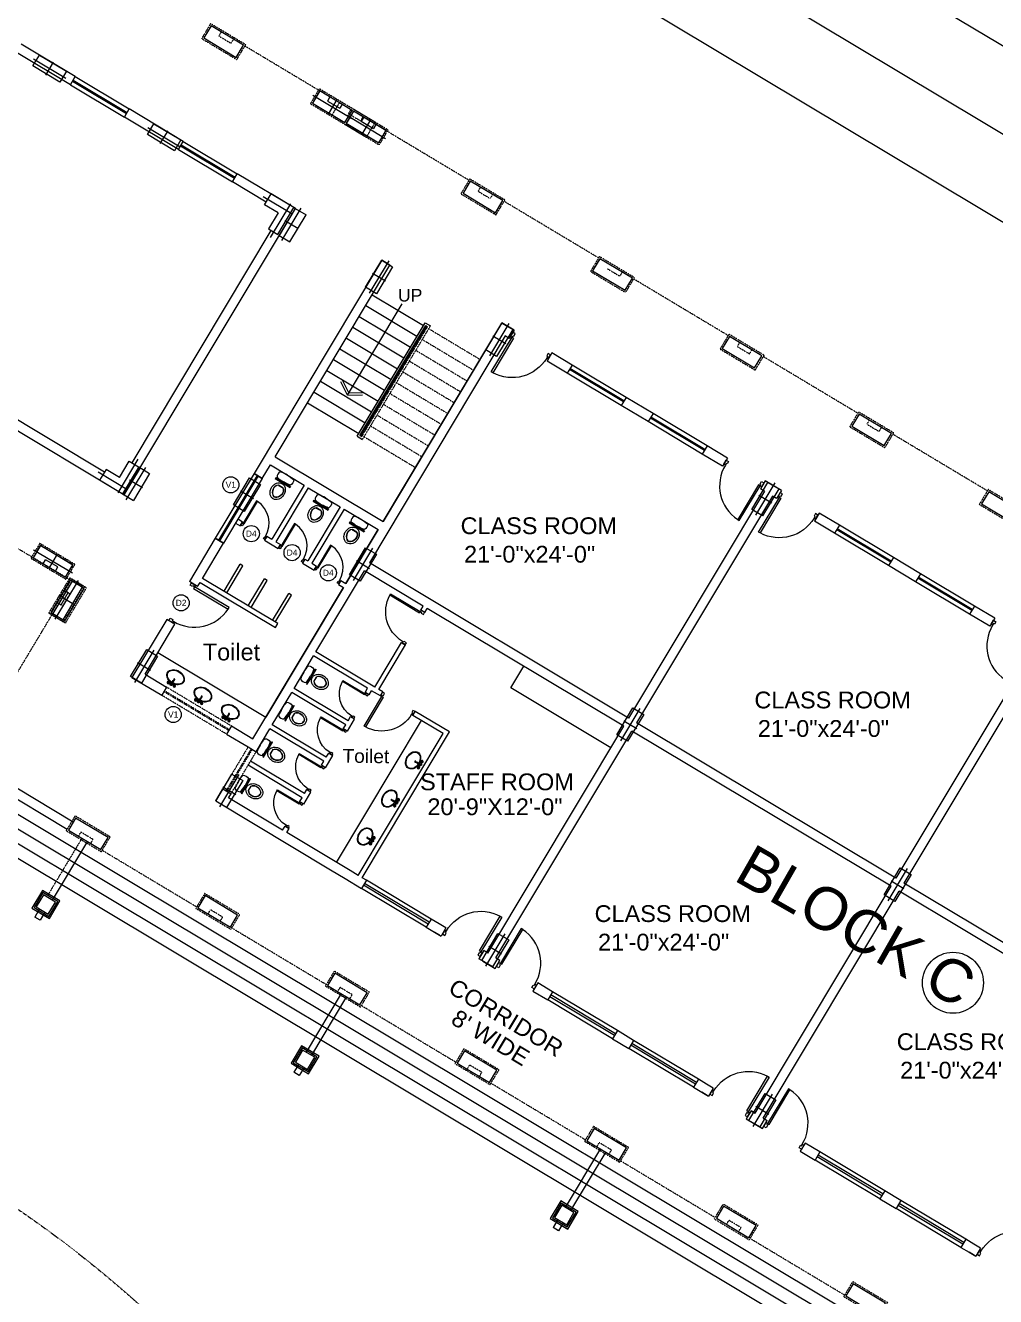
# Model space of a CAD drawing. Header units: inches. Extents: x -110725 to 51121, y 8404 to 44825.
# Drawn here: x 40476 to 41401, y 24195 to 25407 of the extents above; entities that cross this region are included whole.
import ezdxf
from ezdxf.enums import TextEntityAlignment as Align

# ---------------------------------------------------------------- set-up
doc = ezdxf.new("R2010")
doc.units = ezdxf.units.IN
doc.header["$LTSCALE"] = 0.1
doc.header["$MEASUREMENT"] = 0
doc.linetypes.add('DASHED', pattern=[0.75, 0.5, -0.25])
doc.linetypes.add('DASHED2', pattern=[0.375, 0.25, -0.125])
doc.layers.get('0').update_dxf_attribs({"color": 1, "lineweight": 0})
doc.layers.get('Defpoints').update_dxf_attribs({"lineweight": 0})
for name, color, linetype, lineweight in [('Col.', 4, 'Continuous', 0), ('dim', 252, 'Continuous', 0), ('DOOR', 32, 'Continuous', 0), ('FUR', 8, 'Continuous', 0), ('h', 8, 'Continuous', 0), ('HATCH', 5, 'Continuous', 5), ('PLUMBING', 8, 'Continuous', 0), ('stair', 5, 'Continuous', 0), ('TEXT', 3, 'Continuous', 0), ('WALL', 7, 'Continuous', 0), ('WIN', 160, 'Continuous', 0)]:
    doc.layers.add(name, color=color, linetype=linetype, lineweight=lineweight)
doc.styles.add('ARIAL', font='arial.ttf')
doc.styles.add('as', font='arial.ttf')
doc.styles.add('ATTR', font='romans.shx', dxfattribs={"width": 0.8, "height": 1.2})
doc.styles.add('EHSAN', font='arial.ttf', dxfattribs={"height": 54})
doc.dimstyles.new('DIM1', dxfattribs={"dimtxt": 54, "dimasz": 6, "dimexe": 6, "dimexo": 3, "dimgap": 1, "dimtad": 0, "dimzin": 0, "dimdsep": 46, "dimlunit": 4, "dimtxsty": 'EHSAN', "dimblk": 'ARCHTICK', "dimcen": 3, "dimdle": 6, "dimclrd": 4, "dimclre": 4, "dimclrt": 6, "dimadec": 0, "dimazin": 0, "dimtfac": 1, "dimtofl": 0, "dimtmove": 1, "dimatfit": 3, "dimldrblk": 'ARCHTICK', "dimfxl": 4, "dimtolj": 1, "dimtzin": 3, "dimlwd": -1, "dimlwe": -1, "dimarcsym": 0})

# ---------------------------------------------------------------- blocks, each defined once
blk = doc.blocks.new('_ArchTick')
at = {"color": 0, "linetype": 'ByBlock', "const_width": 0.15}
blk.add_lwpolyline([(-0.5, -0.5), (0.5, 0.5)], dxfattribs=at)
blk = doc.blocks.new('*D2543')
at = {"layer": 'Defpoints', "color": 0, "transparency": 16777216}
for p in [(40158.6, 26623.7), (40018.8, 26390.9, 1175.7), (42987, 24608.8, 1175.7)]:
    blk.add_point(p, dxfattribs=at)
at = {"layer": 'dim', "color": 4, "transparency": 16777216}
for p, q in [((40020.4, 26393.4), (40161.7, 26628.8)), ((40138.1, 26636.1), (41544, 25792)), ((43147.4, 24829.3), (41741.5, 25673.4)), ((42988.5, 24611.4), (43129.9, 24846.8))]:
    blk.add_line(p, q, dxfattribs=at)
at = {"layer": 'dim', "color": 4, "transparency": 16777216, "xscale": 24, "yscale": 24, "zscale": 24}
for p, rotation in [((40158.6, 26623.7), 149.019361839217), ((43126.8, 24841.6), 329.019361839217)]:
    blk.add_blockref('_ArchTick', p, dxfattribs=dict(at, rotation=rotation))
at = {"layer": 'dim', "color": 6, "transparency": 16777216, "insert": (41642.7, 25732.7), "char_height": 54, "attachment_point": 5, "rotation": 329.0194, "style": 'EHSAN'}
blk.add_mtext('\\A1;288\'-6"', dxfattribs=at)
blk = doc.blocks.new('D-1')
for points in [[(1.5, 34.9), (1.5, 1.9), (3, 1.9), (3, 34.9)], [(2.2, 0.4), (2.2, -1.9), (0, -1.9), (0, 1.9), (1.5, 1.9), (1.5, 0.4)], [(33.7, 0.4), (34.5, 0.4), (34.5, 1.9), (36, 1.9), (36, -1.9), (33.7, -1.9)]]:
    blk.add_lwpolyline(points, close=True)
blk.add_arc((1.5, 1.9), 33, 0, 87.3947)
blk = doc.blocks.new('fdg')
for p, q in [((-3.7, 1.5), (-4, 1.5)), ((-3.7, 1.2), (-4, 1.2)), ((-3.4, 1.8), (-3.4, 2)), ((-3.4, 0.9), (-3.4, 0.7)), ((-3.2, 1.8), (-3.2, 2)), ((-3.2, 0.9), (-3.2, 0.7)), ((-2.9, 1.5), (-2.6, 1.5)), ((-2.8, 1.2), (-2.6, 1.2)), ((-0.5, 5.4), (-0.5, 2.1)), ((0.5, 2.1), (0.5, 5.4)), ((2.8, 1.5), (2.6, 1.5)), ((2.9, 1.2), (2.6, 1.2)), ((3.2, 1.8), (3.2, 2)), ((3.2, 0.9), (3.2, 0.7)), ((3.4, 1.8), (3.4, 2)), ((3.4, 0.9), (3.4, 0.7)), ((3.7, 1.5), (4, 1.5)), ((3.7, 1.2), (4, 1.2))]:
    blk.add_line(p, q)
for centre, radius in [((-3.3, 1.4), 1.25), ((-4.2, 1.4), 0.253), ((-3.3, 1.4), 0.453), ((-3.3, 2.3), 0.253), ((-3.3, 0.5), 0.253), ((-2.4, 1.4), 0.253), ((0, 6.9), 0.544), ((0, 1.4), 0.453), ((3.3, 1.4), 1.25), ((2.4, 1.4), 0.253), ((3.3, 1.4), 0.453), ((3.3, 2.3), 0.253), ((3.3, 0.5), 0.253), ((4.2, 1.4), 0.253)]:
    blk.add_circle(centre, radius)
for centre, radius, start, end in [((-3.3, 1.4), 0.906, 105.2407, 164.2093), ((-3.3, 1.4), 0.906, 196.2342, 253.9047), ((-3.3, 1.4), 0.906, 16.4413, 74.0789), ((-3.3, 1.4), 0.906, 286.12, 344.0884), ((0, 1.4), 1.36, 109.6514, 70.3603), ((0, 1.4), 0.906, 120.3431, 59.7554), ((0, 5.4), 0.453, 0, 180), ((3.3, 1.4), 0.906, 106.12, 164.0884), ((3.3, 1.4), 0.906, 196.4412, 254.0789), ((3.3, 1.4), 0.906, 16.2342, 73.9047), ((3.3, 1.4), 0.906, 285.2407, 344.2093)]:
    blk.add_arc(centre, radius, start, end)
blk.add_ellipse((0, 9.4), major_axis=(-8.55, 0), ratio=0.719829, start_param=-4.659338, end_param=1.517745)
blk.add_open_spline([(0.5, 2.7), (1, 2.8), (1.5, 2.8), (3.3, 3.1), (4.5, 3.5), (6.6, 4.7), (7.4, 5.5), (8.5, 7), (8.8, 7.8), (9.1, 9.3), (9.1, 10.1), (8.6, 11.6), (8.2, 12.3), (7.1, 13.6), (6.4, 14.2), (4.7, 15.1), (3.8, 15.5), (1.9, 15.9), (0.9, 16.1), (-1.2, 16), (-2.2, 15.9), (-4.1, 15.4), (-5, 15), (-6.6, 14), (-7.2, 13.5), (-8.3, 12.1), (-8.7, 11.4), (-9.1, 9.9), (-9.1, 9.1), (-8.8, 7.5), (-8.4, 6.8), (-7.4, 5.5), (-6.7, 4.9), (-5.2, 3.9), (-4.3, 3.5), (-2.4, 2.9), (-1.4, 2.8), (-0.5, 2.7)], degree=3, knots=[-4.661485, -4.661485, -4.661485, -4.661485, -4.481024, -4.481024, -4.045821, -4.045821, -3.610618, -3.610618, -3.267968, -3.267968, -2.925319, -2.925319, -2.582669, -2.582669, -2.240019, -2.240019, -1.89737, -1.89737, -1.55472, -1.55472, -1.21207, -1.21207, -0.869421, -0.869421, -0.526771, -0.526771, -0.184121, -0.184121, 0.158528, 0.158528, 0.501178, 0.501178, 0.843828, 0.843828, 1.186477, 1.186477, 1.519892, 1.519892, 1.519892, 1.519892])
at = {"style": 'ATTR', "width": 0.8, "flags": 9}
blk.add_attdef('ESTCODE', (0, 1.4), '', height=0.0000181, rotation=180, dxfattribs=at)
blk = doc.blocks.new('WC')
at = {"color": 7}
blk.add_line((-8.3, 8), (-8.3, 8.8), dxfattribs=at)
for p, q in [((-8.3, 8.7), (8.3, 8.7)), ((8.3, 8), (-8.3, 7.9)), ((8.3, 8), (8.3, 8.7))]:
    blk.add_line(p, q)
blk.add_lwpolyline([(-0.1, 9.5, 0.117624), (2.4, 10.1, 0.104467), (4.7, 12, 0.090021), (6.2, 14.6, 0.081928), (6.7, 17.9, 0.081928), (6.2, 21.2, 0.090021), (4.7, 23.8, 0.104467), (2.4, 25.7, 0.117624), (-0.1, 26.3, 0.117624), (-2.7, 25.7, 0.104467), (-5, 23.8, 0.090021), (-6.4, 21.2, 0.081928), (-7, 17.9, 0.081928), (-6.4, 14.6, 0.090021), (-5, 12, 0.104467), (-2.7, 10.1, 0.117624)], format="xyb", close=True)
for points in [[(-5, 18.6, -0.16652), (-2.2, 23.5), (-2.2, 23.5, -0.177224), (0, 24.3)], [(5, 18.6, 0.16652), (2.2, 23.5), (2.2, 23.5, 0.177224), (0, 24.3)], [(-2.4, 12.5, -0.319055), (-4.9, 18.5, -0.319055)], [(-2.4, 12.7, -0.318165), (-4.7, 18.5, -0.318165)], [(-4.7, 18.5, -0.166722), (-2.1, 23.3, -0.177633), (0, 24, -0.211372)], [(4.7, 18.5, 0.166722), (2.1, 23.3, 0.177633), (0, 24, 0.211372)], [(2.4, 12.5, 0.319055), (4.9, 18.5, 0.319055)], [(2.4, 12.7, 0.318165), (4.7, 18.5, 0.318165)], [(-7.5, 0.7, -0.25), (-7.5, 6.7, -0.25)], [(-7.5, 6.7, -0.049862), (0, 7.5, -0.049862)], [(0, 0, -0.049876), (-7.5, 0.7, -0.049876)], [(7.5, 6.7, 0.049862), (0, 7.5, 0.049862)], [(0, 0, 0.049876), (7.5, 0.7, 0.049876)], [(7.5, 0.7, 0.25), (7.5, 6.7, 0.25)]]:
    blk.add_lwpolyline(points, format="xyb")
for points in [[(-2.4, 12.8), (2.4, 12.7)], [(2.4, 12.5), (-2.4, 12.5)]]:
    blk.add_lwpolyline(points)
blk = doc.blocks.new('44')
at = {"layer": 'Col.', "linetype": 'Continuous'}
blk.add_lwpolyline([(-24729.4, 37327.3), (-24729.4, 37339.3), (-24759.4, 37339.3), (-24759.4, 37327.3)], close=True, dxfattribs=at)
at = {"layer": 'dim', "linetype": 'Continuous'}
for p, q in [((-24744.4, 37340.5), (-24744.4, 37326.1)), ((-24762.4, 37333.3), (-24726.4, 37333.3))]:
    blk.add_line(p, q, dxfattribs=at)
blk = doc.blocks.new('444')
at = {"layer": 'Col.', "linetype": 'Continuous'}
blk.add_lwpolyline([(-25919.5, 38890.5), (-25907.9, 38883.5), (-25889.4, 38914.4), (-25901, 38921.4)], close=True, dxfattribs=at)
at = {"layer": 'dim', "linetype": 'Continuous'}
for p, q in [((-25915.5, 38883.9), (-25893.3, 38921)), ((-25911.4, 38906.6), (-25897.5, 38898.3))]:
    blk.add_line(p, q, dxfattribs=at)
blk = doc.blocks.new('6')
at = {"layer": 'Col.', "linetype": 'Continuous'}
blk.add_lwpolyline([(-25132.6, 38221.6), (-25125.6, 38233.2), (-25156.5, 38251.7), (-25163.5, 38240.1)], close=True, dxfattribs=at)
at = {"layer": 'dim', "linetype": 'Continuous'}
for p, q in [((-25163.1, 38247.8), (-25126, 38225.6)), ((-25140.4, 38243.6), (-25148.7, 38229.7))]:
    blk.add_line(p, q, dxfattribs=at)
blk = doc.blocks.new('A$C266513BC')
at = {"layer": 'WALL'}
for p, q in [((0, 52.1), (12.5, 58.5)), ((0, 52.1), (86.9, 0)), ((0, 52.1), (0.3, 38)), ((2, 50.9), (13.5, 56.7)), ((2, 50.9), (2.3, 38))]:
    blk.add_line(p, q, dxfattribs=at)

msp = doc.modelspace()

# ---------------------------------------------------------------- linework, layer by layer
at = {"color": 9}
for p, q in [((39875.42634, 26305.16784, -0.01849), (42912.96363, 24485.25311, 1.07221)), ((39838.42302, 26243.40728, -0.01849), (42875.96031, 24423.49255, 1.07221)), ((39801.4197, 26181.64671, -0.01849), (42838.95699, 24361.73198, 1.07221))]:
    msp.add_line(p, q, dxfattribs=at)
at = {"layer": 'Col.', "linetype": 'Continuous'}
for p, q in [((40756.4771, 25344.25793), (40749.54037, 25332.6764)), ((40787.36118, 25325.75999), (40756.4771, 25344.25793)), ((40749.54037, 25332.6764), (40780.42445, 25314.17846)), ((40766.14004, 25338.4968), (40763.8278, 25334.63629)), ((40766.14004, 25338.4968), (40763.8278, 25334.63629)), ((40763.8278, 25334.63629), (40775.40932, 25327.69956)), ((40763.8278, 25334.63629), (40775.40932, 25327.69956)), ((40777.72157, 25331.56007), (40775.40932, 25327.69956)), ((40777.72157, 25331.56007), (40775.40932, 25327.69956)), ((40780.42445, 25314.17846), (40787.36118, 25325.75999)), ((40788.64801, 25324.98924), (40781.71129, 25313.40771)), ((40819.53209, 25306.4913), (40788.64801, 25324.98924)), ((40798.31095, 25319.22811), (40795.99871, 25315.3676)), ((40781.71129, 25313.40771), (40812.59536, 25294.90977)), ((40795.99871, 25315.3676), (40807.58024, 25308.43087)), ((40795.99871, 25315.3676), (40807.58024, 25308.43087)), ((40809.89248, 25312.29138), (40807.58024, 25308.43087)), ((40809.89248, 25312.29138), (40807.58024, 25308.43087)), ((40812.59536, 25294.90977), (40819.53209, 25306.4913)), ((40703.82194, 25235.86524), (40709.96949, 25246.12916)), ((40731.82537, 25233.08284), (40709.96949, 25246.12916)), ((40716.66857, 25228.17078), (40703.82194, 25235.86524)), ((40716.66857, 25228.17078), (40703.82194, 25235.86524)), ((40716.66857, 25228.17078), (40707.43374, 25212.70302)), ((40716.40921, 25207.34409), (40731.82537, 25233.08284)), ((40733.11099, 25232.31005), (40717.69605, 25206.57334)), ((40727.99074, 25200.40736), (40743.40568, 25226.14407)), ((40733.11099, 25232.31005), (40743.40568, 25226.14407)), ((40707.43374, 25212.70302), (40716.40921, 25207.34409)), ((40717.69605, 25206.57334), (40727.99074, 25200.40736)), ((40565.60206, 24975.95082), (40574.88038, 24991.39254)), ((40574.88038, 24991.39254), (40585.16638, 24985.21208)), ((40552.75543, 24983.64528), (40546.58945, 24973.35059)), ((40565.60206, 24975.95082), (40552.75543, 24983.64528)), ((40565.60206, 24975.95082), (40552.75543, 24983.64528)), ((40583.84095, 24986.00872), (40568.42601, 24960.27202)), ((40583.84095, 24986.00872), (40568.42601, 24960.27202)), ((40585.16638, 24985.21208), (40569.71524, 24959.49706)), ((40594.13564, 24979.84274), (40578.72071, 24954.10604)), ((40594.13564, 24979.84274), (40578.72071, 24954.10604)), ((40583.84095, 24986.00872), (40594.13564, 24979.84274)), ((40583.84095, 24986.00872), (40594.13564, 24979.84274)), ((40569.71524, 24959.49706), (40546.60788, 24973.38137)), ((40575.91848, 24969.77183), (40575.89676, 24969.78484)), ((40568.42601, 24960.27202), (40578.72071, 24954.10604)), ((40568.42601, 24960.27202), (40578.72071, 24954.10604)), ((40490.06949, 24911.01597), (40483.13276, 24899.43444)), ((40520.95356, 24892.51803), (40490.06949, 24911.01597)), ((40483.13276, 24899.43444), (40514.01684, 24880.9365)), ((40492.7957, 24893.67331), (40495.10794, 24897.53382)), ((40506.68947, 24890.59709), (40495.10794, 24897.53382)), ((40504.37723, 24886.73658), (40506.68947, 24890.59709)), ((40514.01684, 24880.9365), (40520.95356, 24892.51803)), ((40518.63952, 24878.1888), (40500.14158, 24847.30473)), ((40511.72311, 24840.368), (40530.22105, 24871.25207)), ((40530.22105, 24871.25207), (40518.63952, 24878.1888)), ((40509.7827, 24854.64376), (40516.71943, 24866.22529)), ((40512.85892, 24868.53753), (40516.71943, 24866.22529)), ((40500.14158, 24847.30473), (40511.72311, 24840.368)), ((40505.92219, 24856.956), (40509.7827, 24854.64376))]:
    msp.add_line(p, q, dxfattribs=at)
at = {"layer": 'Col.', "linetype": 'Continuous', "elevation": 27.16259}
for points in [[(40716.66857, 25228.17078), (40707.43374, 25212.70302), (40716.40921, 25207.34409), (40731.82537, 25233.08284), (40709.96949, 25246.12916)], [(40565.60206, 24975.95082), (40574.88038, 24991.39254), (40585.16638, 24985.21208), (40569.71524, 24959.49706), (40546.60788, 24973.38137)]]:
    msp.add_lwpolyline(points, dxfattribs=at)
at = {"layer": 'dim', "linetype": 'Continuous'}
for p, q in [((40787.36118, 25325.75999), (40788.64801, 25324.98924)), ((40702.3992, 25243.71129), (40729.69469, 25227.36272)), ((40709.5451, 25204.45261), (40728.76851, 25236.6506)), ((40738.51661, 25232.56931), (40719.97524, 25201.71128)), ((40731.82537, 25233.08284), (40733.15098, 25232.28648)), ((40723.07432, 25220.84857), (40735.41753, 25213.43202)), ((40583.1506, 24993.42493), (40563.83667, 24961.28116)), ((40545.1667, 24981.19663), (40572.46219, 24964.84806)), ((40572.03549, 24954.61319), (40590.48996, 24985.52326)), ((40575.08071, 24973.75912), (40587.44474, 24966.37733))]:
    msp.add_line(p, q, dxfattribs=at)
at = {"layer": 'FUR'}
for p, q in [((40938.55453, 24775.35449), (40950.8865, 24795.94387)), ((41033.78044, 24718.31917), (40938.55453, 24775.35449))]:
    msp.add_line(p, q, dxfattribs=at)
at = {"layer": 'HATCH', "linetype": 'DASHED'}
msp.add_circle((39840.11864, 23357.89444, 27.16259), 1114.64012, dxfattribs=at)
msp.add_arc((39840.11864, 23357.89444, 27.16259), 1029.45919, 47.08479239, 87.17122986, dxfattribs=at)
at = {"layer": 'PLUMBING'}
for p, q in [((40602.18402, 24808.96928), (40704.99504, 24747.39087)), ((40772.50112, 24609.04374), (40853.42961, 24744.16158))]:
    msp.add_line(p, q, dxfattribs=at)
at = {"layer": 'stair'}
for p, q in [((40806.43211, 25149.98096), (40855.196, 25120.77395)), ((40800.26613, 25139.68627), (40849.03002, 25110.47926)), ((40794.10015, 25129.39158), (40842.86404, 25100.18457)), ((40787.93417, 25119.09689), (40836.69806, 25089.88987)), ((40791.99471, 25015.25336), (40856.7375, 25123.34762)), ((40794.73815, 25015.94147), (40857.42562, 25120.60418)), ((40796.10987, 25016.28553), (40857.76968, 25119.23246)), ((40856.7375, 25123.34762), (40861.88484, 25120.26463)), ((40856.91178, 25119.74629), (40858.62757, 25118.71862)), ((40857.42562, 25120.60418), (40859.1414, 25119.57652)), ((40781.76819, 25108.80219), (40830.53208, 25079.59518)), ((40850.7458, 25109.4516), (40852.46159, 25108.42393)), ((40769.43623, 25088.21281), (40818.20012, 25059.0058)), ((40775.60221, 25098.5075), (40824.3661, 25069.30049)), ((40838.41384, 25088.86221), (40840.12963, 25087.83455)), ((40844.57982, 25099.1569), (40846.29561, 25098.12924)), ((40763.27025, 25077.91812), (40812.03414, 25048.71111)), ((40832.24786, 25078.56752), (40833.96365, 25077.53986)), ((40757.10427, 25067.62342), (40805.86816, 25038.41641)), ((40826.08188, 25068.27283), (40827.79767, 25067.24516)), ((40750.93829, 25057.32873), (40799.70218, 25028.12172)), ((40744.77231, 25047.03404), (40793.5362, 25017.82703)), ((40813.74992, 25047.68344), (40815.46571, 25046.65578)), ((40807.58394, 25037.38875), (40809.29972, 25036.36109)), ((40791.99471, 25015.25336), (40797.14205, 25012.17037)), ((40794.73815, 25015.94147), (40796.45393, 25014.91381)), ((40795.25198, 25016.79937), (40796.96776, 25015.7717)), ((40801.41796, 25027.09406), (40803.13374, 25026.06639))]:
    msp.add_line(p, q, dxfattribs=at)
at = {"layer": 'stair', "linetype": 'DASHED2'}
for p, q in [((40796.45393, 25014.91381), (40859.1414, 25119.57652)), ((40797.14205, 25012.17037), (40861.88484, 25120.26463)), ((40860.34335, 25117.69096), (40909.24314, 25088.40256)), ((40854.17737, 25107.39627), (40903.07716, 25078.10786)), ((40848.01139, 25097.10158), (40896.91118, 25067.81317)), ((40835.67943, 25076.51219), (40884.57922, 25047.22379)), ((40841.84541, 25086.80688), (40890.7452, 25057.51848)), ((40829.51345, 25066.2175), (40878.41324, 25036.92909)), ((40823.34747, 25055.92281), (40872.24726, 25026.6344)), ((40817.18149, 25045.62812), (40866.08128, 25016.33971)), ((40811.01551, 25035.33342), (40859.9153, 25006.04502)), ((40804.84953, 25025.03873), (40853.74931, 24995.75033)), ((40798.68355, 25014.74404), (40847.58333, 24985.45563))]:
    msp.add_line(p, q, dxfattribs=at)
at = {"layer": 'stair', "elevation": 27.16259}
for points in [[(40899.10944, 21845.45053), (41067.37438, 21845.45053), (41237.23664, 22015.31279), (41237.23664, 23859.58394), (41380.83462, 24108.30295), (39889.23638, 25001.69199), (39699.85462, 24685.50107)], [(40899.10944, 21857.45053), (41062.40382, 21857.45053), (41225.23664, 22020.28335), (41225.23664, 23862.79933), (41364.53783, 24104.07608), (39893.36509, 24985.23132), (39710.14931, 24679.33509)], [(40899.10944, 21869.45053), (41057.43325, 21869.45053), (41213.23664, 22025.25392), (41213.23664, 23866.01472), (41348.24104, 24099.84922), (39897.49381, 24968.77065), (39720.444, 24673.16911)], [(40899.10944, 21881.45053), (41052.46269, 21881.45053), (41201.23664, 22030.22448), (41201.23664, 23869.23011), (41331.94425, 24095.62235), (39901.62252, 24952.30997), (39730.7387, 24667.00313)]]:
    msp.add_lwpolyline(points, dxfattribs=at)
at = {"layer": 'TEXT'}
for centre, radius in [((40671.61891, 24968.90315, 27.16259), 7.69524), ((40691.13693, 24922.33561, 27.16259), 7.69524), ((40730.04858, 24904.30814, 27.16259), 7.69524), ((40764.53831, 24885.04352, 27.16259), 7.69524), ((40624.28987, 24856.41178, 27.16259), 7.69524), ((40616.72052, 24749.99637, 27.16259), 7.69524), ((41359.92735, 24494.34122), 29.08542)]:
    msp.add_circle(centre, radius, dxfattribs=at)
at = {"layer": 'WALL'}
for p, q in [((40518.76047, 25350.17783), (40467.28701, 25381.00773)), ((40523.38496, 25357.89885), (40471.9115, 25388.72875)), ((40518.76047, 25350.17783), (40523.38496, 25357.89885)), ((40570.23394, 25319.34793), (40574.85842, 25327.06895)), ((40621.7074, 25288.51803), (40570.23394, 25319.34793)), ((40626.33188, 25296.23905), (40574.85842, 25327.06895)), ((40621.7074, 25288.51803), (40626.33188, 25296.23905)), ((40673.18086, 25257.68813), (40677.80534, 25265.40915)), ((40705.35177, 25238.41944), (40673.18086, 25257.68813)), ((40733.13931, 25232.267), (40677.80534, 25265.40915)), ((40569.74084, 24959.45766), (40733.13931, 25232.267)), ((40726.985, 25221.99179), (40726.96328, 25222.0048)), ((40577.45187, 24989.84743), (40710.00954, 25211.16511)), ((40815.49685, 25182.93916), (40693.76036, 24979.68848)), ((40713.94241, 24995.56058), (40823.35377, 25178.23328)), ((40823.35377, 25178.23328), (40815.49685, 25182.93916)), ((40930.05332, 25123.14714), (40816.75343, 24933.98217)), ((40816.75343, 24933.98217), (40926.19958, 25116.71296)), ((40941.63485, 25116.21041), (40930.05332, 25123.14714)), ((40941.63485, 25116.21041), (40937.01036, 25108.48939)), ((40933.14985, 25110.80164), (40803.66427, 24894.6131)), ((40937.01036, 25108.48939), (40933.14985, 25110.80164)), ((40569.74084, 24959.45766), (40350.80145, 25090.59086)), ((40551.20227, 24981.05214), (40355.42593, 25098.31188)), ((40816.75343, 24933.98217), (40914.63837, 25097.41041)), ((40977.66627, 25094.62948), (40973.04179, 25086.90846)), ((40996.96882, 25083.06827), (40977.66627, 25094.62948)), ((40992.34433, 25075.34725), (40973.04179, 25086.90846)), ((40996.96882, 25083.06827), (40992.34433, 25075.34725)), ((41048.44228, 25052.23837), (41043.8178, 25044.51735)), ((41074.17901, 25036.82342), (41048.44228, 25052.23837)), ((41069.55453, 25029.1024), (41043.8178, 25044.51735)), ((41074.17901, 25036.82342), (41069.55453, 25029.1024)), ((41125.65247, 25005.99352), (41121.02799, 24998.2725)), ((41144.95502, 24994.43231), (41125.65247, 25005.99352)), ((40713.94241, 24995.56058), (40816.75343, 24933.98217)), ((41140.33054, 24986.71129), (41121.02799, 24998.2725)), ((41144.95502, 24994.43231), (41140.33054, 24986.71129)), ((40701.61728, 24974.9826), (40693.76036, 24979.68848)), ((40693.76036, 24979.68848), (40701.61728, 24974.9826)), ((40701.61728, 24974.9826), (40709.31792, 24987.83956)), ((40709.31792, 24987.83956), (40741.65801, 24968.46955)), ((40741.65801, 24968.46955), (40710.82811, 24916.99608)), ((41180.98644, 24972.85137), (41176.36196, 24965.13036)), ((41196.42848, 24963.6024), (41180.98644, 24972.85137)), ((40745.51852, 24966.1573), (40714.68862, 24914.68384)), ((40745.51852, 24966.1573), (40775.92835, 24947.94341)), ((41180.22247, 24962.81811), (41050.73688, 24746.62958)), ((41187.94349, 24958.19363), (41058.4579, 24742.00509)), ((41180.22247, 24962.81811), (41176.36196, 24965.13036)), ((41191.804, 24955.88139), (41187.94349, 24958.19363)), ((41196.42848, 24963.6024), (41191.804, 24955.88139)), ((40775.92835, 24947.94341), (40745.09845, 24896.46995)), ((40779.78886, 24945.63117), (40748.95896, 24894.15771)), ((40779.78886, 24945.63117), (40812.12895, 24926.26115)), ((40676.17578, 24932.50559), (40680.54862, 24929.88649)), ((40678.48802, 24936.3661), (40682.86086, 24933.747)), ((40682.86086, 24933.747), (40680.54862, 24929.88649)), ((41232.4599, 24942.02147), (41227.83542, 24934.30045)), ((41247.13797, 24922.73924), (41227.83542, 24934.30045)), ((41251.76245, 24930.46026), (41232.4599, 24942.02147)), ((41251.76245, 24930.46026), (41247.13797, 24922.73924)), ((40706.02392, 24919.87354), (40703.71168, 24916.01303)), ((40706.02392, 24919.87354), (40710.82811, 24916.99608)), ((40812.12895, 24926.26115), (40781.29905, 24874.78769)), ((40781.29905, 24874.78769), (40812.12895, 24926.26115)), ((40656.76448, 24917.92032), (40632.09373, 24876.73015)), ((40644.57513, 24879.74529), (40664.6214, 24913.21444)), ((40664.6214, 24913.21444), (40656.76448, 24917.92032)), ((40656.76448, 24917.92032), (40664.6214, 24913.21444)), ((40703.71168, 24916.01303), (40716.74922, 24908.20423)), ((40714.68862, 24914.68384), (40719.06146, 24912.06474)), ((40719.06146, 24912.06474), (40716.74922, 24908.20423)), ((40742.22452, 24898.19128), (40739.91227, 24894.33078)), ((40739.91227, 24894.33078), (40751.01956, 24887.67809)), ((40742.22452, 24898.19128), (40745.09845, 24896.46995)), ((40748.95896, 24894.15771), (40753.3318, 24891.5386)), ((41050.73688, 24746.62958), (40803.66427, 24894.6131)), ((41303.23591, 24899.63036), (41298.61143, 24891.90934)), ((41328.97264, 24884.21541), (41303.23591, 24899.63036)), ((40665.16451, 24867.41333), (40680.57947, 24893.15006)), ((40667.73819, 24865.87184), (40683.15314, 24891.60857)), ((40683.15314, 24891.60857), (40680.57947, 24893.15006)), ((40753.3318, 24891.5386), (40751.01956, 24887.67809)), ((40752.79493, 24809.68189), (40799.03978, 24886.89208)), ((40855.01717, 24853.36456), (40799.03978, 24886.89208)), ((41324.34816, 24876.49439), (41298.61143, 24891.90934)), ((41328.97264, 24884.21541), (41324.34816, 24876.49439)), ((40639.95065, 24872.02427), (40632.09373, 24876.73015)), ((40639.95065, 24872.02427), (40642.26289, 24875.88478)), ((40642.26289, 24875.88478), (40714.18984, 24832.80432)), ((40716.50208, 24836.66482), (40644.57513, 24879.74529)), ((40688.32757, 24853.53988), (40703.74252, 24879.27661)), ((40690.90125, 24851.99838), (40706.3162, 24877.73511)), ((40692.66308, 24726.80149), (40778.98681, 24870.92718)), ((40706.3162, 24877.73511), (40703.74252, 24879.27661)), ((40778.98681, 24870.92718), (40704.99504, 24747.39087)), ((40776.49486, 24877.66515), (40774.18262, 24873.80464)), ((40774.18262, 24873.80464), (40778.98681, 24870.92718)), ((40776.49486, 24877.66515), (40781.29905, 24874.78769)), ((40711.49063, 24839.66642), (40726.90558, 24865.40315)), ((40714.0643, 24838.12493), (40729.47925, 24863.86166)), ((40729.47925, 24863.86166), (40726.90558, 24865.40315)), ((40852.70493, 24849.50405), (40855.01717, 24853.36456)), ((40856.56544, 24847.19181), (40852.70493, 24849.50405)), ((40856.56544, 24847.19181), (40858.87768, 24851.05232)), ((41046.1124, 24738.90856), (40858.87768, 24851.05232)), ((41380.44611, 24853.38551), (41375.82162, 24845.66449)), ((41395.12417, 24834.10328), (41375.82162, 24845.66449)), ((41399.74865, 24841.8243), (41380.44611, 24853.38551)), ((40610.5128, 24840.69873), (40577.37066, 24785.36476)), ((40589.85206, 24788.3799), (40618.36971, 24835.99285)), ((40618.36971, 24835.99285), (40610.5128, 24840.69873)), ((40714.18984, 24832.80432), (40716.50208, 24836.66482)), ((41399.74865, 24841.8243), (41395.12417, 24834.10328)), ((40808.77232, 24776.15437), (40752.79493, 24809.68189)), ((40808.77232, 24776.15437), (40834.20699, 24818.61998)), ((40812.63283, 24773.84213), (40838.0675, 24816.30774)), ((40838.0675, 24816.30774), (40834.20699, 24818.61998)), ((41435.0161, 24810.2101), (41305.53052, 24594.02157)), ((40731.98475, 24774.9373), (40750.48269, 24805.82138)), ((40801.95615, 24774.99148), (40750.48269, 24805.82138)), ((41442.73712, 24805.58562), (41313.25154, 24589.39708)), ((40577.37066, 24785.36476), (40605.74901, 24768.36762)), ((40577.37066, 24785.36476), (40605.74901, 24768.36762)), ((40589.85206, 24788.3799), (40610.37349, 24776.08863)), ((40610.37349, 24776.08863), (40605.74901, 24768.36762)), ((40783.45821, 24744.1074), (40731.98475, 24774.9373)), ((40799.64391, 24771.13097), (40801.95615, 24774.99148)), ((40816.49334, 24771.52989), (40812.63283, 24773.84213)), ((40711.17457, 24740.19272), (40729.67251, 24771.07679)), ((40781.14597, 24740.24689), (40729.67251, 24771.07679)), ((40803.50442, 24768.81873), (40799.64391, 24771.13097)), ((40803.50442, 24768.81873), (40805.81666, 24772.67924)), ((40814.1811, 24767.66938), (40805.81666, 24772.67924)), ((40814.1811, 24767.66938), (40816.49334, 24771.52989)), ((40845.06518, 24749.17144), (40847.37742, 24753.03195)), ((40874.019, 24731.82962), (40845.06518, 24749.17144)), ((40880.19175, 24733.37788), (40847.37742, 24753.03195)), ((40672.14165, 24739.09275), (40667.51716, 24731.37173)), ((40672.14165, 24739.09275), (40692.66308, 24726.80149)), ((40762.64803, 24709.36282), (40711.17457, 24740.19272)), ((40778.83373, 24736.38638), (40781.14597, 24740.24689)), ((40782.69424, 24734.07414), (40789.63096, 24745.65567)), ((40783.45821, 24744.1074), (40785.77045, 24747.96791)), ((40789.63096, 24745.65567), (40785.77045, 24747.96791)), ((40916.62681, 24522.72002), (41046.1124, 24738.90856)), ((41305.53052, 24594.02157), (41058.4579, 24742.00509)), ((40667.51716, 24731.37173), (40688.0386, 24719.08047)), ((40695.75962, 24714.45599), (40708.86232, 24736.33221)), ((40760.33579, 24705.50231), (40708.86232, 24736.33221)), ((40782.69424, 24734.07414), (40778.83373, 24736.38638)), ((40793.09051, 24596.71178), (40874.019, 24731.82962)), ((40796.95102, 24594.39954), (40880.19175, 24733.37788)), ((40924.34783, 24518.09553), (41053.83342, 24734.28407)), ((41300.90603, 24586.30055), (41053.83342, 24734.28407)), ((40688.0386, 24719.08047), (40695.75962, 24714.45599)), ((40762.64803, 24709.36282), (40764.96027, 24713.22333)), ((40768.82078, 24710.91108), (40764.96027, 24713.22333)), ((40515.52171, 24640.56775), (40414.85538, 24700.8616)), ((40521.43304, 24647.51802), (40427.20088, 24703.95813)), ((40739.5256, 24670.75772), (40688.05214, 24701.58762)), ((40741.83785, 24674.61823), (40690.36438, 24705.44813)), ((40758.02354, 24701.6418), (40760.33579, 24705.50231)), ((40761.88405, 24699.32955), (40758.02354, 24701.6418)), ((40761.88405, 24699.32955), (40768.82078, 24710.91108)), ((40657.2087, 24667.60701), (40664.14542, 24679.18854)), ((40664.14542, 24679.18854), (40671.86644, 24674.56405)), ((40741.07387, 24664.58497), (40748.0106, 24676.1665)), ((40741.83785, 24674.61823), (40744.15009, 24678.47874)), ((40748.0106, 24676.1665), (40744.15009, 24678.47874)), ((40657.2087, 24667.60701), (40766.5898, 24602.09347)), ((40669.5542, 24670.70354), (40671.86644, 24674.56405)), ((40721.02766, 24639.87364), (40669.5542, 24670.70354)), ((40737.21336, 24666.89721), (40739.5256, 24670.75772)), ((40741.07387, 24664.58497), (40737.21336, 24666.89721)), ((40721.02766, 24639.87364), (40723.3399, 24643.73415)), ((40727.20041, 24641.42191), (40723.3399, 24643.73415)), ((40724.88817, 24637.5614), (40727.20041, 24641.42191)), ((40785.36949, 24601.33627), (40724.88817, 24637.5614)), ((40766.5898, 24602.09347), (40780.745, 24593.61525)), ((40780.745, 24593.61525), (40796.18704, 24584.36628)), ((40793.09051, 24596.71178), (40785.36949, 24601.33627)), ((40800.81153, 24592.0873), (40796.18704, 24584.36628)), ((40800.81153, 24592.0873), (40796.95102, 24594.39954)), ((41171.42045, 24370.11201), (41300.90603, 24586.30055)), ((41179.14147, 24365.48752), (41308.62705, 24581.67606)), ((41555.69966, 24433.69254), (41308.62705, 24581.67606)), ((41560.32415, 24441.41356), (41313.25154, 24589.39708)), ((40862.57968, 24555.09142), (40857.9552, 24547.3704)), ((40870.3007, 24550.46693), (40862.57968, 24555.09142)), ((40857.9552, 24547.3704), (40865.67621, 24542.74591)), ((40870.82356, 24539.66292), (40865.67621, 24542.74591)), ((40865.67621, 24542.74591), (40872.1104, 24538.89217)), ((40876.73488, 24546.61319), (40870.3007, 24550.46693)), ((40876.73488, 24546.61319), (40872.1104, 24538.89217)), ((40912.7663, 24525.03226), (40908.14182, 24517.31124)), ((40916.62681, 24522.72002), (40912.7663, 24525.03226)), ((40919.72335, 24510.37452), (40908.14182, 24517.31124)), ((40912.00233, 24514.999), (40923.58386, 24508.06227)), ((40923.58386, 24508.06227), (40928.20834, 24515.78329)), ((40924.34783, 24518.09553), (40928.20834, 24515.78329)), ((40964.23977, 24494.20236), (40959.61528, 24486.48134)), ((40964.23977, 24494.20236), (40959.61528, 24486.48134)), ((40959.61528, 24486.48134), (40973.77048, 24478.00312)), ((40978.39497, 24485.72414), (40964.23977, 24494.20236)), ((40978.39497, 24485.72414), (40973.77048, 24478.00312)), ((41040.16312, 24448.72826), (41035.53864, 24441.00724)), ((41055.60516, 24439.47929), (41040.16312, 24448.72826)), ((41035.53864, 24441.00724), (41050.98067, 24431.75827)), ((41055.60516, 24439.47929), (41050.98067, 24431.75827)), ((41117.37331, 24402.48341), (41112.74883, 24394.76239)), ((41125.09433, 24397.85892), (41117.37331, 24402.48341)), ((41131.52851, 24394.00518), (41125.09433, 24397.85892)), ((41112.74883, 24394.76239), (41120.46985, 24390.1379)), ((41125.61719, 24387.05491), (41120.46985, 24390.1379)), ((41120.46985, 24390.1379), (41126.90403, 24386.28416)), ((41131.52851, 24394.00518), (41126.90403, 24386.28416)), ((41131.52851, 24394.00518), (41126.90403, 24386.28416)), ((41167.55994, 24372.42425), (41162.93545, 24364.70323)), ((41162.93545, 24364.70323), (41178.37749, 24355.45426)), ((41171.42045, 24370.11201), (41167.55994, 24372.42425)), ((41167.55994, 24372.42425), (41171.42045, 24370.11201)), ((41178.37749, 24355.45426), (41183.00198, 24363.17528)), ((41179.14147, 24365.48752), (41183.00198, 24363.17528)), ((41219.0334, 24341.59435), (41214.40891, 24333.87333)), ((41219.0334, 24341.59435), (41214.40891, 24333.87333)), ((41219.0334, 24341.59435), (41214.40891, 24333.87333)), ((41233.1886, 24333.11613), (41219.0334, 24341.59435)), ((41214.40891, 24333.87333), (41228.56412, 24325.39511)), ((41233.1886, 24333.11613), (41228.56412, 24325.39511)), ((41294.95675, 24296.12025), (41290.33227, 24288.39923)), ((41290.33227, 24288.39923), (41305.77431, 24279.15026)), ((41310.39879, 24286.87128), (41294.95675, 24296.12025)), ((41310.39879, 24286.87128), (41305.77431, 24279.15026)), ((41372.16695, 24249.8754), (41367.54246, 24242.15438)), ((41367.54246, 24242.15438), (41375.26348, 24237.52989)), ((41379.88797, 24245.25091), (41372.16695, 24249.8754)), ((41386.32215, 24241.39717), (41379.88797, 24245.25091)), ((41386.32215, 24241.39717), (41381.69766, 24233.67615)), ((41386.32215, 24241.39717), (41381.69766, 24233.67615)), ((41386.32215, 24241.39717), (41381.69766, 24233.67615)), ((41380.41083, 24234.4469), (41375.26348, 24237.52989)), ((41375.26348, 24237.52989), (41381.69766, 24233.67615))]:
    msp.add_line(p, q, dxfattribs=at)
at = {"layer": 'WALL', "elevation": 27.16259}
for points in [[(40652.85393, 25406.32277), (40645.91721, 25394.74124), (40676.80128, 25376.2433), (40683.73801, 25387.82483)], [(40899.92655, 25258.33924), (40892.98982, 25246.75772), (40923.8739, 25228.25977), (40930.81062, 25239.8413)], [(41023.46285, 25184.34748), (41016.52613, 25172.76595), (41047.4102, 25154.26801), (41054.34693, 25165.84954)], [(41146.99916, 25110.35572), (41140.06243, 25098.77419), (41170.94651, 25080.27625), (41177.88324, 25091.85778)], [(41270.53547, 25036.36396), (41263.59874, 25024.78243), (41294.48282, 25006.28449), (41301.41954, 25017.86602)], [(41394.07177, 24962.37219), (41387.13505, 24950.79067), (41418.01912, 24932.29273), (41424.95585, 24943.87425)], [(40501.91506, 24846.21605), (40513.49659, 24839.27932), (40531.99453, 24870.16339), (40520.413, 24877.10012)], [(40547.69263, 24621.29906), (40554.62935, 24632.88059), (40523.74528, 24651.37853), (40516.80855, 24639.797)], [(40504.62132, 24571.28166), (40493.03979, 24578.21838), (40486.10307, 24566.63685), (40497.6846, 24559.70013)], [(40671.21303, 24547.31682), (40678.14976, 24558.89835), (40647.26568, 24577.39629), (40640.32895, 24565.81476)], [(40794.73343, 24473.33459), (40801.67016, 24484.91612), (40770.78608, 24503.41406), (40763.84936, 24491.83253)], [(40751.66213, 24423.31718), (40740.0806, 24430.25391), (40733.14387, 24418.67238), (40744.7254, 24411.73565)], [(40918.25383, 24399.35235), (40925.19056, 24410.93388), (40894.30649, 24429.43182), (40887.36976, 24417.85029)], [(41041.77424, 24325.37012), (41048.71097, 24336.95164), (41017.82689, 24355.44958), (41010.89016, 24343.86806)], [(40998.70293, 24275.35271), (40987.1214, 24282.28944), (40980.18468, 24270.70791), (40991.76621, 24263.77118)], [(41165.29464, 24251.38788), (41172.23137, 24262.96941), (41141.34729, 24281.46735), (41134.41056, 24269.88582)], [(41288.80338, 24177.38617), (41295.74011, 24188.9677), (41264.85603, 24207.46564), (41257.9193, 24195.88411)]]:
    msp.add_lwpolyline(points, close=True, dxfattribs=at)
at = {"layer": 'WIN', "linetype": 'DASHED2'}
for p, q in [((40662.50521, 25400.54216), (40660.19296, 25396.68165)), ((40660.19296, 25396.68165), (40671.77449, 25389.74492)), ((40674.08674, 25393.60543), (40671.77449, 25389.74492)), ((40786.04151, 25326.5504), (40783.72927, 25322.68989)), ((40783.72927, 25322.68989), (40795.3108, 25315.75316)), ((40797.62304, 25319.61367), (40795.3108, 25315.75316)), ((40798.31095, 25319.22811), (40795.99871, 25315.3676)), ((40909.57782, 25252.55864), (40907.26558, 25248.69813)), ((40907.26558, 25248.69813), (40918.84711, 25241.7614)), ((40921.15935, 25245.62191), (40918.84711, 25241.7614)), ((40519.12616, 24877.87087), (39991.95213, 25193.62044)), ((41030.80189, 25174.70637), (41042.38341, 25167.76964)), ((41044.69566, 25171.63015), (41042.38341, 25167.76964)), ((41156.65043, 25104.57511), (41154.33819, 25100.7146)), ((41154.33819, 25100.7146), (41165.91972, 25093.77788)), ((41168.23196, 25097.63839), (41165.91972, 25093.77788)), ((41280.18674, 25030.58335), (41277.8745, 25026.72284)), ((41277.8745, 25026.72284), (41289.45603, 25019.78611)), ((41291.76827, 25023.64662), (41289.45603, 25019.78611)), ((40511.55617, 24853.55508), (40518.4929, 24865.13661)), ((40514.63239, 24867.44885), (40518.4929, 24865.13661)), ((40427.92329, 24722.67974), (40501.91506, 24846.21605)), ((40507.69566, 24855.86732), (40511.55617, 24853.55508)), ((40672.14165, 24739.09275), (40610.37349, 24776.08863)), ((40667.51716, 24731.37173), (40605.74901, 24768.36762)), ((40669.57249, 24734.8033), (40607.80433, 24771.79918)), ((40670.08632, 24735.66119), (40608.31817, 24772.65707)), ((40688.0386, 24719.08047), (40664.14542, 24679.18854)), ((40691.04122, 24717.28206), (40667.14804, 24677.39013)), ((40691.89911, 24716.76823), (40668.00593, 24676.8763)), ((40671.86644, 24674.56405), (40695.75962, 24714.45599)), ((40529.7844, 24632.2689), (40496.25689, 24576.29151)), ((40526.45982, 24634.01639), (40528.77207, 24637.8769)), ((40540.3536, 24630.94018), (40528.77207, 24637.8769)), ((40538.04135, 24627.07967), (40540.3536, 24630.94018)), ((40639.04212, 24566.58551), (40548.97946, 24620.52831)), ((40649.98023, 24560.03416), (40652.29247, 24563.89467)), ((40663.874, 24556.95794), (40652.29247, 24563.89467)), ((40661.56176, 24553.09743), (40663.874, 24556.95794)), ((40762.56252, 24492.60328), (40672.49987, 24546.54608)), ((40773.50063, 24486.05192), (40775.81287, 24489.91243)), ((40787.3944, 24482.9757), (40775.81287, 24489.91243)), ((40785.08216, 24479.11519), (40787.3944, 24482.9757)), ((40886.08292, 24418.62104), (40796.02027, 24472.56384)), ((40897.02103, 24412.06969), (40899.33327, 24415.9302)), ((40910.9148, 24408.99347), (40899.33327, 24415.9302)), ((40908.60256, 24405.13296), (40910.9148, 24408.99347)), ((41009.60332, 24344.6388), (40919.54067, 24398.5816)), ((41020.54143, 24338.08745), (41022.85368, 24341.94796)), ((41034.43521, 24335.01123), (41022.85368, 24341.94796)), ((41032.12296, 24331.15072), (41034.43521, 24335.01123)), ((41133.12373, 24270.65657), (41043.06107, 24324.59937)), ((41144.06184, 24264.10521), (41146.37408, 24267.96572)), ((41157.95561, 24261.02899), (41146.37408, 24267.96572)), ((41155.64337, 24257.16849), (41157.95561, 24261.02899)), ((41256.64413, 24196.67433), (41166.58148, 24250.61713))]:
    msp.add_line(p, q, dxfattribs=at)
at = {"layer": 'WIN'}
for p, q in [((40521.32963, 25354.46729), (40572.80309, 25323.63739)), ((40523.38496, 25357.89885), (40574.85842, 25327.06895)), ((40518.76047, 25350.17783), (40570.23394, 25319.34793)), ((40520.8158, 25353.6094), (40572.28926, 25322.7795)), ((40626.33188, 25296.23905), (40677.80534, 25265.40915)), ((40621.7074, 25288.51803), (40673.18086, 25257.68813)), ((40623.76272, 25291.94959), (40675.23618, 25261.11969)), ((40624.27656, 25292.80749), (40675.75002, 25261.97758)), ((41045.87312, 25047.94891), (40994.39966, 25078.77882)), ((41046.38695, 25048.80681), (40994.91349, 25079.63671)), ((41048.44228, 25052.23837), (40996.96882, 25083.06827)), ((41043.8178, 25044.51735), (40992.34433, 25075.34725)), ((41121.02799, 24998.2725), (41069.55453, 25029.1024)), ((41123.08331, 25001.70406), (41071.60985, 25032.53396)), ((41123.59715, 25002.56195), (41072.12368, 25033.39186)), ((41125.65247, 25005.99352), (41074.17901, 25036.82342)), ((40693.76036, 24979.68848), (40656.76448, 24917.92032)), ((40696.83093, 24977.84937), (40659.83505, 24916.08122)), ((40697.68882, 24977.33554), (40660.69294, 24915.56738)), ((40701.61728, 24974.9826), (40664.6214, 24913.21444)), ((41303.23591, 24899.63036), (41251.76245, 24930.46026)), ((41298.61143, 24891.90934), (41247.13797, 24922.73924)), ((41300.66675, 24895.3409), (41249.19329, 24926.17081)), ((41301.18059, 24896.1988), (41249.70713, 24927.0287)), ((41380.44611, 24853.38551), (41328.97264, 24884.21541)), ((41375.82162, 24845.66449), (41324.34816, 24876.49439)), ((41377.87695, 24849.09605), (41326.40349, 24879.92595)), ((41378.39078, 24849.95394), (41326.91732, 24880.78385)), ((40862.57968, 24555.09142), (40800.81153, 24592.0873)), ((40857.9552, 24547.3704), (40796.18704, 24584.36628)), ((40859.75361, 24550.37302), (40797.98545, 24587.3689)), ((40860.78127, 24552.0888), (40799.01312, 24589.08468)), ((41038.36471, 24445.72564), (40976.59656, 24482.72152)), ((41040.16312, 24448.72826), (40978.39497, 24485.72414)), ((41035.53864, 24441.00724), (40973.77048, 24478.00312)), ((41037.33705, 24444.00986), (40975.56889, 24481.00574)), ((41114.54724, 24397.76501), (41052.77909, 24434.76089)), ((41115.5749, 24399.48079), (41053.80675, 24436.47667)), ((41117.37331, 24402.48341), (41055.60516, 24439.47929)), ((41112.74883, 24394.76239), (41050.98067, 24431.75827)), ((41290.33227, 24288.39923), (41228.56412, 24325.39511)), ((41292.13068, 24291.40185), (41230.36253, 24328.39773)), ((41293.15834, 24293.11763), (41231.39019, 24330.11351)), ((41294.95675, 24296.12025), (41233.1886, 24333.11613)), ((41367.54246, 24242.15438), (41305.77431, 24279.15026)), ((41369.34087, 24245.157), (41307.57272, 24282.15288)), ((41370.36854, 24246.87278), (41308.60038, 24283.86866)), ((41372.16695, 24249.8754), (41310.39879, 24286.87128))]:
    msp.add_line(p, q, dxfattribs=at)
at = {"layer": 'WIN', "linetype": 'Continuous'}
for p, q in [((40534.93175, 24629.18591), (40501.40423, 24573.20852)), ((40489.32016, 24564.70999), (40484.69567, 24556.98897)), ((40489.84302, 24553.90598), (40484.69567, 24556.98897)), ((40494.4675, 24561.627), (40489.84302, 24553.90598)), ((40776.82521, 24484.30443), (40743.29769, 24428.32704)), ((40781.97255, 24481.22144), (40748.44504, 24425.24405)), ((40736.36096, 24416.74551), (40731.73648, 24409.02449)), ((40741.50831, 24413.66252), (40736.88382, 24405.9415)), ((40736.88382, 24405.9415), (40731.73648, 24409.02449)), ((41023.86601, 24336.33996), (40990.3385, 24280.36257)), ((41029.01336, 24333.25697), (40995.48584, 24277.27958)), ((40983.40177, 24268.78104), (40978.77728, 24261.06002)), ((40988.54911, 24265.69805), (40983.92463, 24257.97703)), ((40983.92463, 24257.97703), (40978.77728, 24261.06002))]:
    msp.add_line(p, q, dxfattribs=at)
at = {"layer": 'WIN', "linetype": 'DASHED2', "elevation": 27.16259}
for points in [[(40652.33784, 25408.38035), (40643.85962, 25394.22515), (40677.31737, 25374.18572), (40685.79559, 25388.34092)], [(40775.87415, 25334.38859), (40767.39593, 25320.23339), (40800.85368, 25300.19395), (40809.3319, 25314.34915)], [(40899.41046, 25260.39683), (40890.93223, 25246.24163), (40924.38998, 25226.20219), (40932.86821, 25240.35739)], [(41022.94676, 25186.40507), (41014.46854, 25172.24986), (41047.92629, 25152.21043), (41056.40451, 25166.36563)], [(41146.48307, 25112.4133), (41138.00485, 25098.2581), (41171.4626, 25078.21867), (41179.94082, 25092.37387)], [(41270.01938, 25038.42154), (41261.54116, 25024.26634), (41294.99891, 25004.2269), (41303.47713, 25018.38211)], [(41393.55569, 24964.42978), (41385.07746, 24950.27458), (41418.53521, 24930.23514), (41427.01344, 24944.39034)], [(40514.54459, 24878.89839), (40523.02281, 24893.05359), (40489.56506, 24913.09303), (40481.08684, 24898.93783)], [(40498.10347, 24846.77697), (40512.25867, 24838.29875), (40532.29811, 24871.7565), (40518.14291, 24880.23472)], [(40499.85747, 24845.69996), (40514.01267, 24837.22173), (40534.05211, 24870.67948), (40519.89691, 24879.15771)], [(40548.20872, 24619.24148), (40556.68694, 24633.39668), (40523.22919, 24653.43611), (40514.75097, 24639.28091)], [(40671.72912, 24545.25924), (40680.20734, 24559.41444), (40646.74959, 24579.45388), (40638.27137, 24565.29868)], [(40795.24952, 24471.277), (40803.72774, 24485.43221), (40770.26999, 24505.47164), (40761.79177, 24491.31644)], [(40918.76992, 24397.29477), (40927.24815, 24411.44997), (40893.7904, 24431.4894), (40885.31217, 24417.3342)], [(41042.29033, 24323.31253), (41050.76855, 24337.46773), (41017.3108, 24357.50717), (41008.83258, 24343.35197)], [(41165.81073, 24249.33029), (41174.28895, 24263.4855), (41140.8312, 24283.52493), (41132.35298, 24269.36973)], [(41289.31947, 24175.32858), (41297.79769, 24189.48379), (41264.33994, 24209.52322), (41255.86172, 24195.36802)]]:
    msp.add_lwpolyline(points, close=True, dxfattribs=at)
for points in [[(40775.1034, 25333.10175), (40685.02485, 25387.05408)], [(40789.43042, 25326.29555), (40755.97267, 25346.33499), (40747.49445, 25332.17979), (40780.9522, 25312.14035)], [(40779.66537, 25312.9111), (40813.12312, 25292.87166), (40821.60134, 25307.02687), (40788.14359, 25327.0663)], [(40898.63971, 25259.10999), (40808.56115, 25313.06232)], [(41022.17602, 25185.11823), (40932.09746, 25239.07056)], [(41145.71232, 25111.12647), (41055.63377, 25165.07879)], [(41269.24863, 25037.1347), (41179.17007, 25091.08703)], [(41392.78494, 24963.14294), (41302.70638, 25017.09527)]]:
    msp.add_lwpolyline(points, dxfattribs=at)
at = {"layer": 'WIN', "linetype": 'Continuous', "elevation": 27.16259}
for points in [[(40508.73649, 24572.31383), (40492.00762, 24582.33355), (40481.9879, 24565.60468), (40498.71677, 24555.58496)], [(40506.67891, 24571.79774), (40492.52371, 24580.27597), (40484.04548, 24566.12077), (40498.20068, 24557.64254)], [(40755.7773, 24424.34936), (40739.04842, 24434.36908), (40729.0287, 24417.6402), (40745.75758, 24407.62049)], [(40753.71971, 24423.83327), (40739.56451, 24432.31149), (40731.08629, 24418.15629), (40745.24149, 24409.67807)], [(41002.8181, 24276.38489), (40986.08923, 24286.40461), (40976.06951, 24269.67573), (40992.79838, 24259.65601)], [(41000.76052, 24275.8688), (40986.60532, 24284.34702), (40978.12709, 24270.19182), (40992.2823, 24261.7136)]]:
    msp.add_lwpolyline(points, close=True, dxfattribs=at)

# ---------------------------------------------------------------- block references
at = {"layer": 'Col.', "linetype": 'Continuous', "xscale": -1}
for p, rotation in [((80937.13136, 44622.14688, 27.16259), 148.9999999999941), ((81046.24444, 44556.77296, 27.16259), 148.9999999999941), ((60069.50746, -15271.20319, 27.16259), 58.99999999994495), ((60184.06393, -15330.99521, 27.16259), 58.99999999994495), ((59943.51001, -15478.68978, 27.16259), 58.99999999994495), ((60437.60799, -15482.85241, 27.16259), 58.99999999994495), ((60054.10279, -15545.14063, 27.16259), 58.99999999994495), ((59845.54557, -15642.29183, 27.16259), 58.99999999994495), ((60308.89643, -15697.74864, 27.16259), 58.99999999994495), ((59926.67044, -15760.82033, 27.16259), 58.99999999994495), ((60563.67196, -15850.3458, 27.16259), 58.99999999994495), ((60180.1816, -15912.65032, 27.16259), 58.99999999994495), ((60434.95713, -16065.24749, 27.16259), 58.99999999994495)]:
    msp.add_blockref('44', p, dxfattribs=dict(at, rotation=rotation))
at = {"layer": 'Col.', "linetype": 'Continuous'}
for name, p in [('6', (65646.59281, -13340.70035, 27.16259)), ('444', (66419.60588, -14043.16201, 27.16259))]:
    msp.add_blockref(name, p, dxfattribs=at)
at = {"layer": 'dim', "linetype": 'Continuous'}
for p in [(65913.00042, -12907.45839, 27.16259), (65945.17134, -12926.72708, 27.16259)]:
    msp.add_blockref('6', p, dxfattribs=at)
at = {"layer": 'DOOR'}
for p, xscale, yscale, zscale, rotation in [((40939.32261, 25112.3499, 27.16259), -1.166666666666689, 1.166666666661229, 1.166666666661804, 149.0806050618203), ((41178.6742, 24968.99087, 27.16259), 1.166666666666689, 1.166666666666689, 1.166666666666689, 149.0806050618162), ((41194.11624, 24959.74189, 27.16259), -1.166666666666689, 1.166666666661229, 1.166666666661804, 149.0806050618203), ((40681.70474, 24931.81674, 27.16259), 0.749999999999997, 0.749999999999997, 0.749999999999997, 329.0806050618208), ((40717.90534, 24910.13449, 27.16259), 0.749999999999997, 0.749999999999997, 0.749999999999997, 329.0806050618208), ((40752.17568, 24889.60835, 27.16259), 0.749999999999997, 0.749999999999997, 0.749999999999997, 329.0806050618208), ((40636.02219, 24874.37721, 27.16259), 1.166666666666679, 1.166666666666679, 1.166666666666679, 239.0806050618207), ((41433.46783, 24816.38286, 27.16259), 1.166666666666689, 1.166666666666689, 1.166666666666689, 149.0806050618162), ((40801.57416, 24769.97485, 27.16259), -0.749999999999997, 0.7499999999964868, 0.7499999999968565, 59.08060506181808), ((40780.76398, 24735.23026, 27.16259), -0.749999999999997, 0.7499999999964868, 0.7499999999968565, 59.08060506181808), ((40759.9538, 24700.48568, 27.16259), -0.749999999999997, 0.7499999999964868, 0.7499999999968565, 59.08060506181808), ((40739.14361, 24665.74109, 27.16259), -0.749999999999997, 0.7499999999964868, 0.7499999999968565, 59.08060506181808), ((40910.45406, 24521.17175, 27.16259), -1.166666666666688, 1.166666666661229, 1.166666666661804, 329.08060506182), ((40925.8961, 24511.92278, 27.16259), 1.166666666666688, 1.166666666666688, 1.166666666666688, 329.08060506182), ((41165.2477, 24368.56374, 27.16259), -1.166666666666688, 1.166666666661229, 1.166666666661804, 329.08060506182), ((41180.68973, 24359.31477, 27.16259), 1.166666666666688, 1.166666666666688, 1.166666666666688, 329.08060506182), ((41420.04133, 24215.95573, 27.16259), -1.166666666666688, 1.166666666661229, 1.166666666661804, 329.08060506182)]:
    msp.add_blockref('D-1', p, dxfattribs=dict(at, xscale=xscale, yscale=yscale, zscale=zscale, rotation=rotation))
at = {"layer": 'DOOR', "xscale": -1}
for p, rotation in [((40854.63519, 24848.34793, 27.16259), 59.08060506182136), ((40815.33722, 24769.59963, 27.16259), 149.0806050618362)]:
    msp.add_blockref('D-1', p, dxfattribs=dict(at, rotation=rotation))
at = {"layer": 'h', "linetype": 'Continuous', "rotation": 90}
msp.add_blockref('A$C266513BC', (40835.01039, 25054.47517, 27.16259), dxfattribs=at)
at = {"layer": 'PLUMBING', "xscale": -1}
for p, rotation in [((40725.57811, 24978.10039, 27.16259), 149.0806050618183), ((40761.77871, 24956.41813, 27.16259), 149.0806050618183), ((40796.04905, 24935.892, 27.16259), 149.0806050618183), ((40741.23372, 24790.37934, 27.16259), 239.0806050618183), ((40720.42354, 24755.63476, 27.16259), 239.0806050618183), ((40699.61335, 24720.89017, 27.16259), 239.0806050618183), ((40678.80317, 24686.14558, 27.16259), 239.0806050618183)]:
    msp.add_blockref('WC', p, dxfattribs=dict(at, rotation=rotation))
at = {"layer": 'PLUMBING', "xscale": -0.9800902086717542, "yscale": 0.9800902086681162, "zscale": 0.9800902086673869}
for p, rotation in [((40614.27518, 24777.67828, 27.16259), 329.0806050618223), ((40640.35548, 24761.16472, 27.16259), 329.0806050618223), ((40666.43579, 24744.65116, 27.16259), 329.0806050618223), ((40853.27725, 24701.63905, 27.16259), 59.08060506182223), ((40830.64997, 24665.19026, 27.16259), 59.08060506182223), ((40807.5649, 24629.01566, 27.16259), 59.08060506182223)]:
    msp.add_blockref('fdg', p, dxfattribs=dict(at, rotation=rotation))

# ---------------------------------------------------------------- texts
at = {"layer": 'TEXT', "style": 'as'}
for s, height, p in [(' UP', 12, (40826.29986, 25143.58237)), ('CLASS ROOM', 16, (40890.65877, 24921.91393)), ('21\'-0"x24\'-0"', 16, (40893.93212, 24894.76345)), ('Toilet', 16, (40644.93747, 24801.60032)), ('CLASS ROOM', 16, (41170.70416, 24755.85431)), ('21\'-0"x24\'-0"', 16, (41173.97752, 24728.70383)), ('STAFF ROOM', 16, (40852.04772, 24677.83062)), ('20\'-9"X12\'-0"', 16, (40859.02943, 24654.10981)), ('CLASS ROOM', 16, (41018.38927, 24552.26471)), ('21\'-0"x24\'-0"', 16, (41021.66262, 24525.11423)), ('CLASS ROOM', 16, (41306.38783, 24430.19926)), ('21\'-0"x24\'-0"', 16, (41309.66118, 24403.04878))]:
    msp.add_text(s, height=height, dxfattribs=at).set_placement(p)
at = {"layer": 'TEXT', "style": 'ARIAL'}
for s, p in [('V1', (40671.59387, 24968.95213)), ('D4', (40691.1119, 24922.38458)), ('D4', (40730.02355, 24904.35712)), ('D4', (40764.51328, 24885.09249)), ('D2', (40624.26484, 24856.46075)), ('V1', (40616.69549, 24750.04534))]:
    msp.add_text(s, height=5.76, dxfattribs=at).set_placement(p, align=Align.MIDDLE_CENTER)
at = {"layer": 'TEXT', "style": 'as'}
for s, height, rotation, p in [('Toilet', 13.053336, 359.08060506, (40777.98334, 24704.19067)), ('BLOCK C', 40.5, 330.20674315, (41149.69166, 24592.71433, -27.16259)), ('CORRIDOR', 16, 329.08335688, (40877.67997, 24485.54235)), ("8' WIDE", 16, 329.08335688, (40880.26478, 24456.07017))]:
    msp.add_text(s, height=height, rotation=rotation, dxfattribs=at).set_placement(p)

# ---------------------------------------------------------------- dimensions: what is measured, and where the dimension line sits
at = {"layer": 'dim'}
dim = msp.add_linear_dim(base=(40158.64224, 26623.69701, -1174.66297), p1=(42986.98218, 24608.79412, 1.07221), p2=(40018.84892, 26390.86365, 1.07221), angle=149.01936184, dimstyle='DIM1', override={"dimtxt": 36, "dimasz": 24, "dimdle": 24}, dxfattribs=at)
dim.commit()
dim.dimension.update_dxf_attribs({"geometry": '*D2543', "text_midpoint": (41642.70888, 25732.66224, -1174.66297), "dimtype": 161})

doc.saveas('drawing.dxf')
